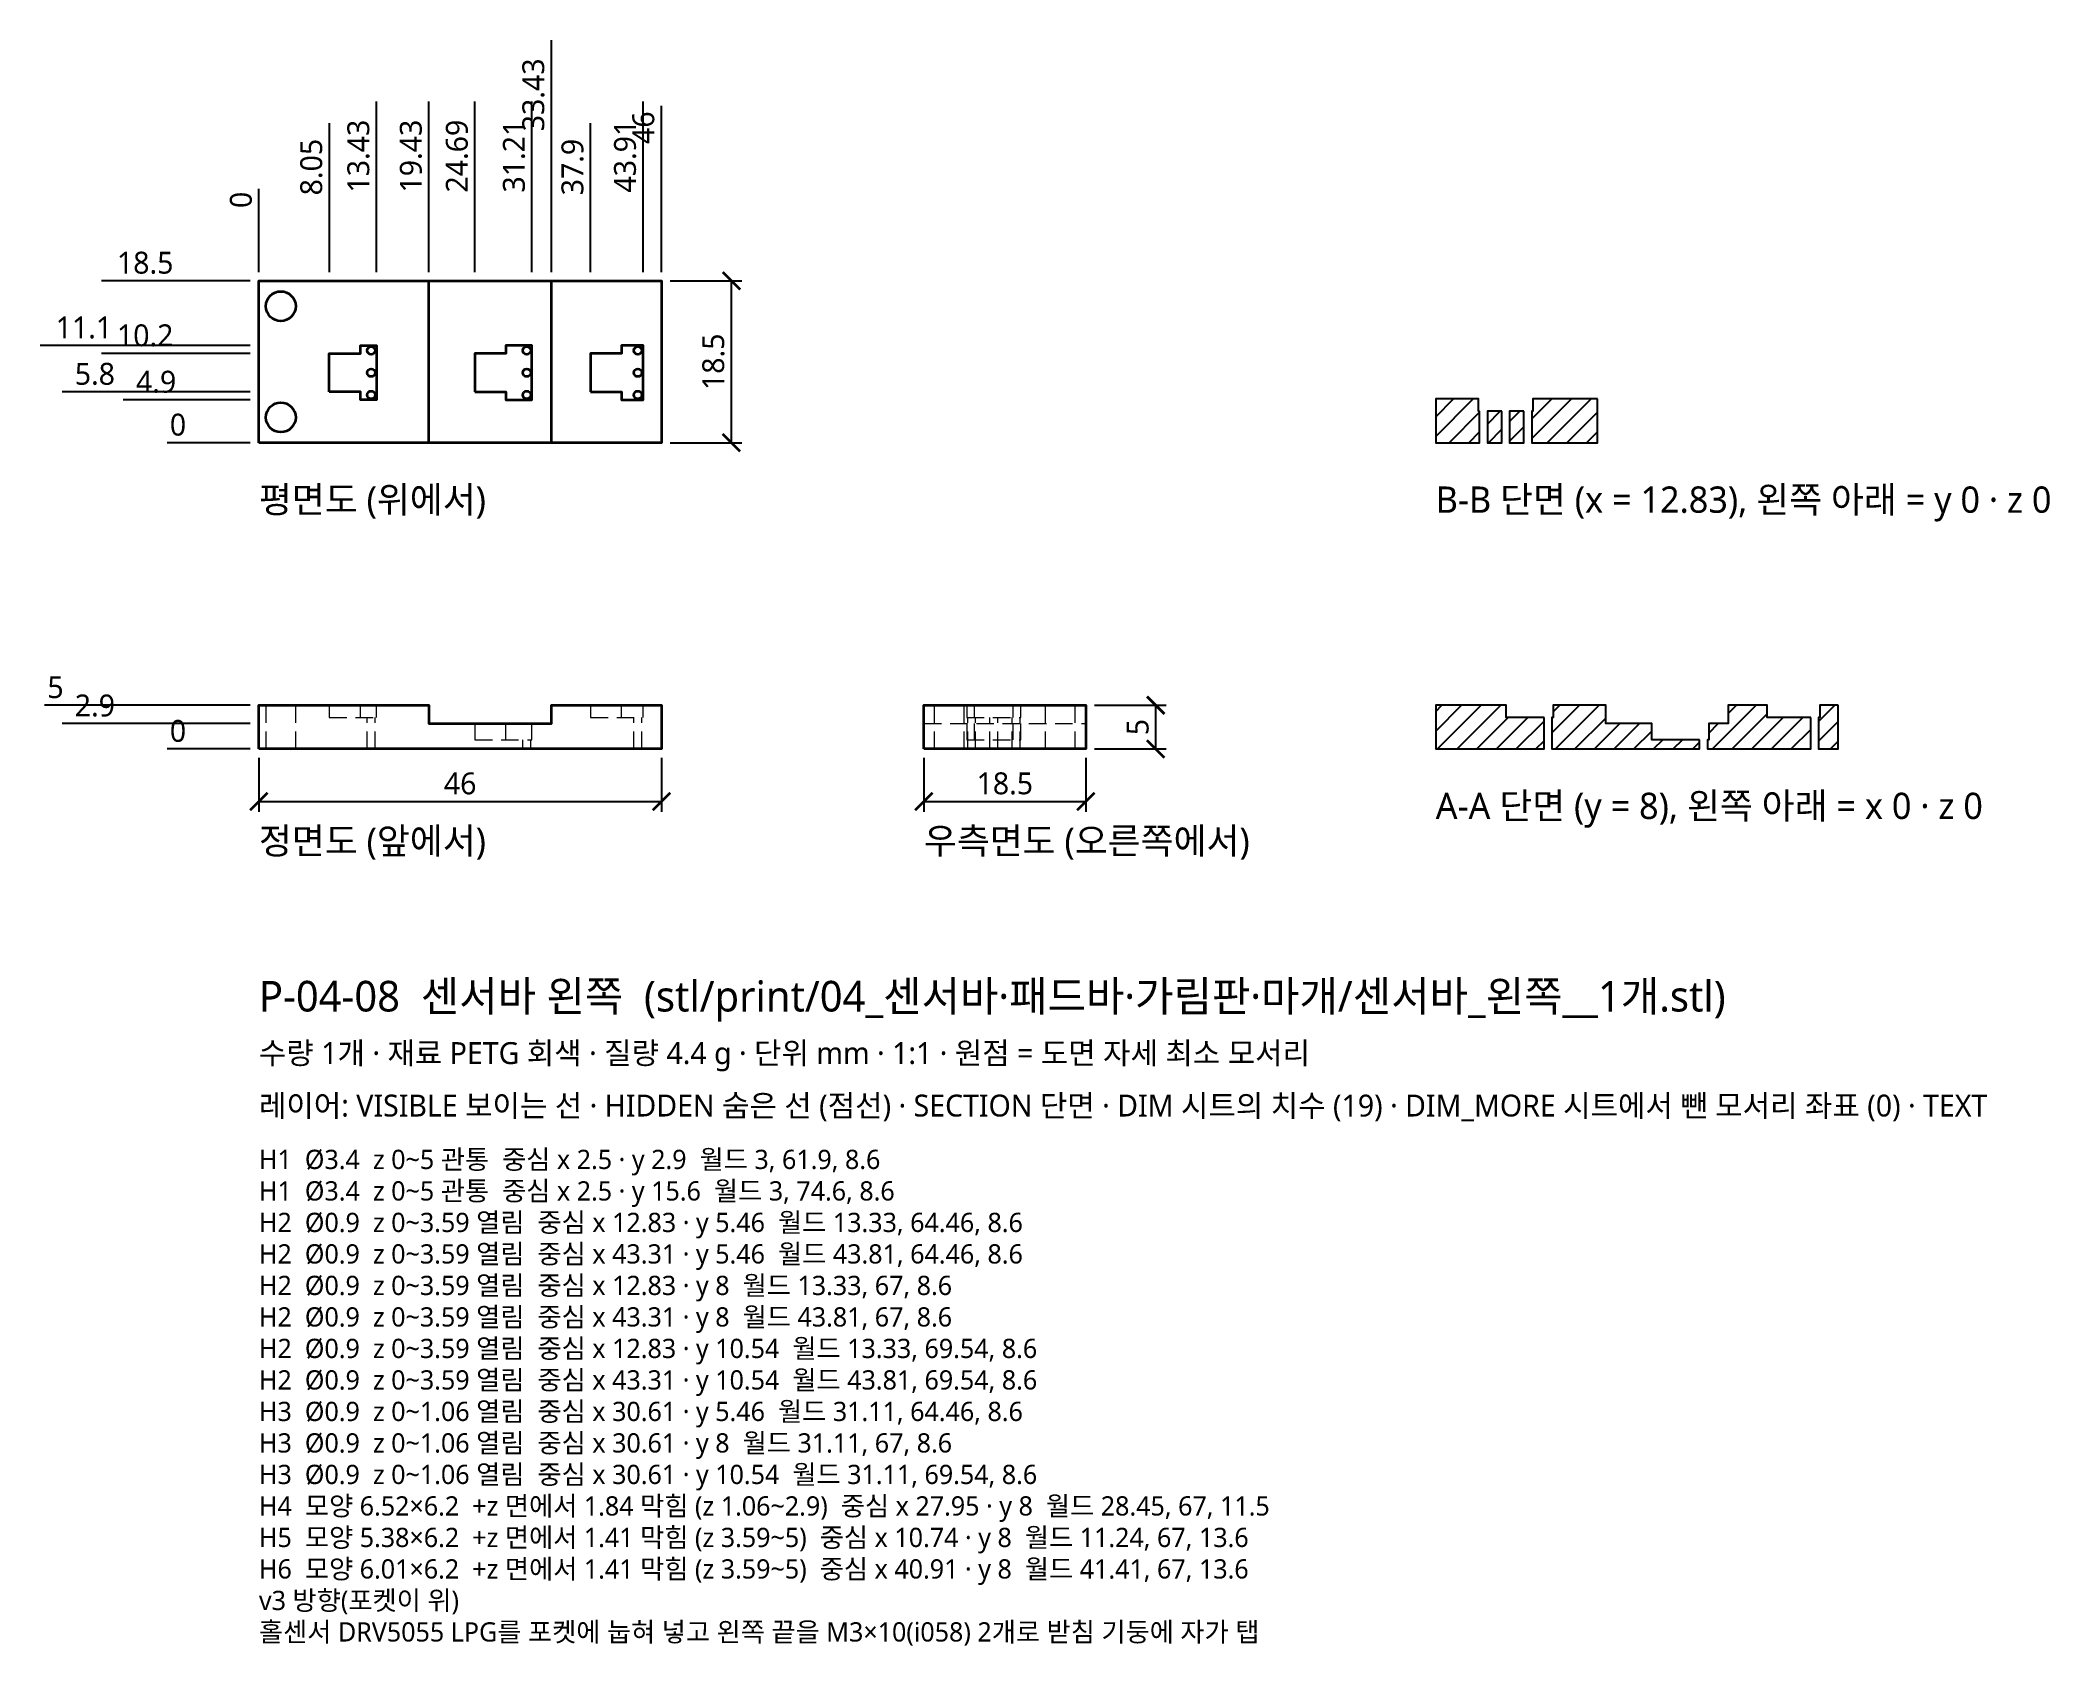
# Model space of a CAD drawing. Header units: millimetres. Extents: x -25 to 205, y -102 to 81.
import ezdxf

# ---------------------------------------------------------------- set-up
doc = ezdxf.new("R2010")
doc.units = ezdxf.units.MM
doc.linetypes.add('HIDDEN', pattern=[3, 2, -1])
for name, color, linetype, lineweight in [('DIM', 4, 'CONTINUOUS', 13), ('HIDDEN', 8, 'HIDDEN', 18), ('SECTION', 5, 'CONTINUOUS', 25), ('TEXT', 7, 'CONTINUOUS', 18), ('VISIBLE', 7, 'CONTINUOUS', 35)]:
    doc.layers.add(name, color=color, linetype=linetype, lineweight=lineweight)
doc.styles.add('KR', font='malgun.ttf')
doc.dimstyles.new('TOCCATA', dxfattribs={"dimtxt": 2.5, "dimasz": 2, "dimexe": 1.2, "dimexo": 1, "dimgap": 0.8, "dimtad": 1, "dimdsep": 46, "dimtxsty": 'KR', "dimblk": 'ARCHTICK', "dimcen": 2.5, "dimazin": 3, "dimtfac": 0.5, "dimtmove": 2, "dimatfit": 3})

# ---------------------------------------------------------------- blocks, each defined once
blk = doc.blocks.new('_ARCHTICK')
at = {"color": 0, "linetype": 'BYBLOCK', "const_width": 0.15}
blk.add_lwpolyline([(-0.5, -0.5), (0.5, 0.5)], dxfattribs=at)
blk = doc.blocks.new('*D11')
for p, q in [((33.43, 64.5), (33.43, 81)), ((33.43, 60.5), (33.43, 64.5)), ((33.43, 54.5), (33.43, 60.5))]:
    blk.add_line(p, q)
at = {"layer": 'Defpoints'}
for p in [(33.43, 68.5), (33.43, 53.5), (0, 35)]:
    blk.add_point(p, dxfattribs=at)
at = {"layer": 'DIM', "insert": (31.38, 74.75), "char_height": 2.5, "attachment_point": 5, "rotation": 90, "style": 'KR'}
blk.add_mtext('33.43', dxfattribs=at)

msp = doc.modelspace()

# ---------------------------------------------------------------- hatches: boundary and pattern name
at = {"layer": 'SECTION'}
h = msp.add_hatch(dxfattribs=at)
h.set_pattern_fill('ANSI31', scale=0.5)
h.paths.add_polyline_path([(139.51, 38.589), (139.4, 38.589), (139.4, 40), (134.5, 40), (134.5, 35), (139.51, 35)])
h.paths.add_polyline_path([(153, 40), (145.6, 40), (145.6, 38.589), (145.49, 38.589), (145.49, 35), (153, 35)])
h.paths.add_polyline_path([(142.05, 38.589), (140.41, 38.589), (140.41, 35), (142.05, 35)])
h.paths.add_polyline_path([(144.59, 38.589), (142.95, 38.589), (142.95, 35), (144.59, 35)])
h = msp.add_hatch(dxfattribs=at)
h.set_pattern_fill('ANSI31', scale=0.5)
h.paths.add_polyline_path([(146.88, 3.589), (142.547, 3.589), (142.547, 5), (134.5, 5), (134.5, 0), (146.88, 0)])
h.paths.add_polyline_path([(164.66, 1.056), (159.187, 1.056), (159.187, 2.9), (153.927, 2.9), (153.927, 5), (147.93, 5), (147.93, 3.589), (147.78, 3.589), (147.78, 0), (164.66, 0)])
h.paths.add_polyline_path([(177.36, 3.589), (172.401, 3.589), (172.401, 5), (167.927, 5), (167.927, 2.9), (165.71, 2.9), (165.71, 1.056), (165.56, 1.056), (165.56, 0), (177.36, 0)])
h.paths.add_polyline_path([(180.5, 5), (178.41, 5), (178.41, 3.589), (178.26, 3.589), (178.26, 0), (180.5, 0)])

# ---------------------------------------------------------------- linework, layer by layer
at = {"layer": 'HIDDEN'}
for points in [[(0.809, 0), (0.809, 5)], [(4.2, 0), (4.2, 5)], [(8.047, 5), (8.047, 3.589), (13.43, 3.589), (13.43, 5)], [(11.597, 3.589), (11.597, 5)], [(37.901, 5), (37.901, 3.589), (43.91, 3.589), (43.91, 5)], [(41.451, 3.589), (41.451, 5)], [(77.202, 0), (77.202, 5)], [(80.598, 0), (80.598, 5)], [(80.9, 5), (80.9, 3.589), (87.1, 3.589), (87.1, 5)], [(81.8, 3.589), (81.8, 5)], [(86.2, 3.589), (86.2, 5)], [(89.902, 0), (89.902, 5)], [(93.298, 0), (93.298, 5)], [(12.38, 0), (12.38, 3.589)], [(13.28, 0), (13.28, 3.589)], [(24.687, 2.9), (24.687, 1.056), (31.21, 1.056), (31.21, 2.9)], [(28.237, 1.056), (28.237, 2.9)], [(42.86, 0), (42.86, 3.589)], [(43.76, 0), (43.76, 3.589)], [(76, 2.9), (94.5, 2.9)], [(80.9, 2.9), (80.9, 1.056), (87.1, 1.056), (87.1, 2.9)], [(81.01, 0), (81.01, 3.589)], [(81.8, 1.056), (81.8, 2.9)], [(81.91, 0), (81.91, 3.589)], [(83.55, 0), (83.55, 3.589)], [(84.45, 0), (84.45, 3.589)], [(86.09, 0), (86.09, 3.589)], [(86.2, 1.056), (86.2, 2.9)], [(86.99, 0), (86.99, 3.589)], [(30.16, 0), (30.16, 1.056)], [(31.06, 0), (31.06, 1.056)]]:
    msp.add_lwpolyline(points, dxfattribs=at)
at = {"layer": 'SECTION'}
for points in [[(139.51, 38.589), (139.4, 38.589), (139.4, 40), (134.5, 40), (134.5, 35), (139.51, 35)], [(153, 40), (145.6, 40), (145.6, 38.589), (145.49, 38.589), (145.49, 35), (153, 35)], [(142.05, 38.589), (140.41, 38.589), (140.41, 35), (142.05, 35)], [(144.59, 38.589), (142.95, 38.589), (142.95, 35), (144.59, 35)], [(146.88, 3.589), (142.547, 3.589), (142.547, 5), (134.5, 5), (134.5, 0), (146.88, 0)], [(164.66, 1.056), (159.187, 1.056), (159.187, 2.9), (153.927, 2.9), (153.927, 5), (147.93, 5), (147.93, 3.589), (147.78, 3.589), (147.78, 0), (164.66, 0)], [(177.36, 3.589), (172.401, 3.589), (172.401, 5), (167.927, 5), (167.927, 2.9), (165.71, 2.9), (165.71, 1.056), (165.56, 1.056), (165.56, 0), (177.36, 0)], [(180.5, 5), (178.41, 5), (178.41, 3.589), (178.26, 3.589), (178.26, 0), (180.5, 0)]]:
    msp.add_lwpolyline(points, close=True, dxfattribs=at)
at = {"layer": 'VISIBLE'}
for points in [[(0, 35), (0, 53.5), (46, 53.5), (46, 35), (0, 35)], [(19.427, 35), (19.427, 53.5)], [(33.427, 35), (33.427, 53.5)], [(8.047, 40.8), (8.047, 45.2), (11.597, 45.2), (11.597, 46.1), (13.43, 46.1), (13.43, 39.9), (11.597, 39.9), (11.597, 40.8), (8.047, 40.8)], [(24.687, 40.8), (28.237, 40.8), (28.237, 39.9), (31.21, 39.9), (31.21, 46.1), (28.237, 46.1), (28.237, 45.2), (24.687, 45.2), (24.687, 40.8)], [(37.901, 40.8), (41.451, 40.8), (41.451, 39.9), (43.91, 39.9), (43.91, 46.1), (41.451, 46.1), (41.451, 45.2), (37.901, 45.2), (37.901, 40.8)], [(0, 0), (0, 5), (19.427, 5), (19.427, 2.9), (33.427, 2.9), (33.427, 5), (46, 5), (46, 0), (0, 0)], [(76, 0), (76, 5), (94.5, 5), (94.5, 0), (76, 0)]]:
    msp.add_lwpolyline(points, dxfattribs=at)
for centre, radius in [((2.5, 50.6), 1.7), ((12.83, 45.54), 0.45), ((30.61, 45.54), 0.45), ((43.31, 45.54), 0.45), ((12.83, 43), 0.45), ((30.61, 43), 0.45), ((43.31, 43), 0.45), ((2.5, 37.9), 1.7), ((12.83, 40.46), 0.45), ((30.61, 40.46), 0.45), ((43.31, 40.46), 0.45)]:
    msp.add_circle(centre, radius, dxfattribs=at)

# ---------------------------------------------------------------- texts
at = {"layer": 'TEXT', "style": 'KR'}
for s, height, p in [('평면도 (위에서)', 3, (0, 27)), ('B-B 단면 (x = 12.83), 왼쪽 아래 = y 0 · z 0', 3, (134.5, 27)), ('A-A 단면 (y = 8), 왼쪽 아래 = x 0 · z 0', 3, (134.5, -8)), ('정면도 (앞에서)', 3, (0, -12)), ('우측면도 (오른쪽에서)', 3, (76, -12)), ('P-04-08  센서바 왼쪽  (stl/print/04_센서바·패드바·가림판·마개/센서바_왼쪽__1개.stl)', 3.5, (0, -30)), ('수량 1개 · 재료 PETG 회색 · 질량 4.4 g · 단위 mm · 1:1 · 원점 = 도면 자세 최소 모서리', 2.5, (0, -36)), ('레이어: VISIBLE 보이는 선 · HIDDEN 숨은 선 (점선) · SECTION 단면 · DIM 시트의 치수 (19) · DIM_MORE 시트에서 뺀 모서리 좌표 (0) · TEXT', 2.5, (0, -42)), ('H1  Ø3.4  z 0~5 관통  중심 x 2.5 · y 2.9  월드 3, 61.9, 8.6', 2.2, (0, -48)), ('H1  Ø3.4  z 0~5 관통  중심 x 2.5 · y 15.6  월드 3, 74.6, 8.6', 2.2, (0, -51.6)), ('H2  Ø0.9  z 0~3.59 열림  중심 x 12.83 · y 5.46  월드 13.33, 64.46, 8.6', 2.2, (0, -55.2)), ('H2  Ø0.9  z 0~3.59 열림  중심 x 43.31 · y 5.46  월드 43.81, 64.46, 8.6', 2.2, (0, -58.8)), ('H2  Ø0.9  z 0~3.59 열림  중심 x 12.83 · y 8  월드 13.33, 67, 8.6', 2.2, (0, -62.4)), ('H2  Ø0.9  z 0~3.59 열림  중심 x 43.31 · y 8  월드 43.81, 67, 8.6', 2.2, (0, -66)), ('H2  Ø0.9  z 0~3.59 열림  중심 x 12.83 · y 10.54  월드 13.33, 69.54, 8.6', 2.2, (0, -69.6)), ('H2  Ø0.9  z 0~3.59 열림  중심 x 43.31 · y 10.54  월드 43.81, 69.54, 8.6', 2.2, (0, -73.2)), ('H3  Ø0.9  z 0~1.06 열림  중심 x 30.61 · y 5.46  월드 31.11, 64.46, 8.6', 2.2, (0, -76.8)), ('H3  Ø0.9  z 0~1.06 열림  중심 x 30.61 · y 8  월드 31.11, 67, 8.6', 2.2, (0, -80.4)), ('H3  Ø0.9  z 0~1.06 열림  중심 x 30.61 · y 10.54  월드 31.11, 69.54, 8.6', 2.2, (0, -84)), ('H4  모양 6.52×6.2  +z 면에서 1.84 막힘 (z 1.06~2.9)  중심 x 27.95 · y 8  월드 28.45, 67, 11.5', 2.2, (0, -87.6)), ('H5  모양 5.38×6.2  +z 면에서 1.41 막힘 (z 3.59~5)  중심 x 10.74 · y 8  월드 11.24, 67, 13.6', 2.2, (0, -91.2)), ('H6  모양 6.01×6.2  +z 면에서 1.41 막힘 (z 3.59~5)  중심 x 40.91 · y 8  월드 41.41, 67, 13.6', 2.2, (0, -94.8)), ('v3 방향(포켓이 위)', 2.2, (0, -98.4)), ('홀센서 DRV5055 LPG를 포켓에 눕혀 넣고 왼쪽 끝을 M3×10(i058) 2개로 받침 기둥에 자가 탭', 2.2, (0, -102))]:
    msp.add_text(s, height=height, dxfattribs=at).set_placement(p)

# ---------------------------------------------------------------- dimensions: what is measured, and where the dimension line sits
at = {"layer": 'DIM'}
dim = msp.add_ordinate_dim(feature_location=(33.43, 53.5), offset=(0, 15), dtype=1, origin=(0, 35), dimstyle='TOCCATA', dxfattribs=at)
dim.commit()
dim.dimension.update_dxf_attribs({"geometry": '*D11', "text_midpoint": (31.38, 74.75)})
for feature_location, offset, dtype, origin in [((13.43, 53.5), (0, 8), 1, (0, 35)), ((19.43, 53.5), (0, 8), 1, (0, 35)), ((24.69, 53.5), (0, 8), 1, (0, 35)), ((31.21, 53.5), (0, 8), 1, (0, 35)), ((43.91, 53.5), (0, 8), 1, (0, 35)), ((46, 53.5), (0, 15), 1, (0, 35)), ((8.05, 53.5), (0, 8), 1, (0, 35)), ((37.9, 53.5), (0, 8), 1, (0, 35)), ((0, 53.5), (0, 8), 1, (0, 35)), ((0, 53.5), (-8, 0), 0, (0, 35)), ((0, 46.1), (-15, 0), 0, (0, 35)), ((0, 45.2), (-8, 0), 0, (0, 35)), ((0, 40.8), (-15, 0), 0, (0, 35)), ((0, 39.9), (-8, 0), 0, (0, 35)), ((0, 35), (-8, 0), 0, (0, 35)), ((0, 5), (-22, 0), 0, (0, 0)), ((0, 2.9), (-15, 0), 0, (0, 0)), ((0, 0), (-8, 0), 0, (0, 0))]:
    msp.add_ordinate_dim(feature_location=feature_location, offset=offset, dtype=dtype, origin=origin, dimstyle='TOCCATA', dxfattribs=at).render()
for base, p1, p2 in [((54, 35), (46, 35), (46, 53.5)), ((102.5, 0), (94.5, 0), (94.5, 5))]:
    msp.add_linear_dim(base=base, p1=p1, p2=p2, angle=90, dimstyle='TOCCATA', dxfattribs=at).render()
for base, p1, p2 in [((0, -6), (0, 0), (46, 0)), ((76, -6), (76, 0), (94.5, 0))]:
    msp.add_linear_dim(base=base, p1=p1, p2=p2, dimstyle='TOCCATA', dxfattribs=at).render()

doc.saveas('drawing.dxf')
